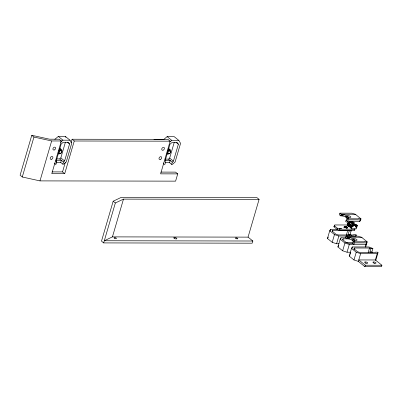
<?xml version="1.0" encoding="UTF-8"?>
<svg xmlns="http://www.w3.org/2000/svg" width="402" height="402" viewBox="0 0 402 402"><rect width="100%" height="100%" fill="white"/><g stroke="black" fill="none" stroke-linecap="round" stroke-linejoin="round"><path stroke-width="0.6" d="M349.057 226.019L349.594 223.522L349.187 223.824L348.338 226.718M350.876 227.557C349.509 226.321 350.996 229.738 351.554 225.105L350.956 225.18L350.242 227.562M349.132 226.145L348.715 225.904M71.043 142.8L72.084 139.238L74.264 140.996L64.707 173.674L51.793 173.654L61.345 140.976L59.169 139.213L49.481 139.192L31.778 135.293L20.1 175.232L22.276 176.996L39.979 180.895L175.599 181.146L177.719 173.885L175.543 172.121L160.875 172.096M22.276 176.996L33.954 137.057L31.778 135.293M39.979 180.895L51.657 140.956L61.345 140.976M54.833 139.358L58.31 136.424L65.35 136.434L69.993 140.197L71.752 143.147L66.29 161.81L63.697 164.162L62.838 164.162L63.476 161.986L64.601 160.966L69.551 144.042L68.556 142.373L63.119 142.363L61.154 144.027L56.205 160.951L56.732 161.971L56.094 164.152L55.24 164.147L54.31 163.398M56.637 158.921L59.702 158.926L60.828 157.906L65.431 142.152M62.838 164.162L60.752 162.468L61.385 160.292L55.868 160.282M64.707 173.674L62.531 171.915L65.31 162.408M248.054 237.13L259.094 199.372L256.918 197.608L121.303 197.357L113.173 201.211L101.495 241.15L103.671 242.914L252.205 243.19L252.843 241.009L248.054 237.13L112.434 236.884L104.309 240.738L252.843 241.009M103.671 242.914L115.349 202.975L123.479 199.121L259.094 199.372M112.434 236.884L123.479 199.121M72.084 139.238L167.986 139.414L170.162 141.177L160.609 173.855L177.719 173.885M165.453 159.122L168.518 159.127L169.644 158.107L174.247 142.353M153.966 139.544L163.649 139.559L167.126 136.625L174.166 136.635L178.81 140.398L180.568 143.343L175.106 162.011L172.513 164.363L171.654 164.363L169.569 162.669L170.202 160.493L165.297 160.483M171.654 164.363L172.292 162.187L173.418 161.167L178.367 144.243L177.372 142.574L171.935 142.564L169.971 144.228L165.021 161.147L165.549 162.172L164.91 164.353L164.056 164.348L163.328 162.931M339.042 243.768L336.585 243.763L332.208 242.331L327.459 238.492L329.73 230.738L330.58 229.316L337.343 229.326M330.057 231.105L330.58 229.316M332.353 231.522L332.69 230.376L347.735 230.401L349.202 230.854L351.137 230.859L350.122 234.346L351.484 235.446M354.353 230.356L354.961 228.864L354.353 230.356L339.564 230.331L337.404 229.622L333.921 226.803L334.675 224.959L347.614 224.984M343.258 215.683L340.75 215.678A4.226 1.472 16.3 0 1 346.268 217.417L346.846 216.09L348.062 217.075A4.226 1.472 16.3 0 1 346.836 218.809L346.358 220.442L347.66 221.497L359.695 221.522L360.509 220.482L360.986 218.849L355.288 214.231L351.906 213.191L339.871 213.166L339.394 214.799L340.7 215.859L343.207 215.864M332.208 242.331L334.474 234.582L329.73 230.738M340.7 215.859L341.177 214.226L339.871 213.166M337.404 229.622L337.735 228.482L334.253 225.663M339.564 230.331L339.901 229.19L354.69 229.215M336.585 243.763L338.851 236.014L355.448 236.044L356.262 235.009L355.685 234.537L353.745 234.537L353.393 234.984L338.348 234.959L335.871 234.145L332.208 231.18L332.69 230.376M350.72 252.23L347.032 252.225L342.655 250.793L337.906 246.949L340.172 239.2L341.027 237.778L346.559 237.788M343.941 227.517C343.64 225.316 347.71 226.457 347.413 227.768C346.474 228.115 343.76 227.537 344.278 226.376M340.504 239.567L341.027 237.778M344.112 227.467L344.444 226.326M344.318 227.442L344.65 226.301M344.559 227.437L344.891 226.296M345.157 226.311L344.826 227.452L346.75 228.1L347.082 226.959M347.911 218.804A4.226 1.472 16.3 0 0 347.64 218.527L347.911 216.954L346.695 215.964A4.226 1.472 16.3 0 0 341.177 214.226L352.464 214.246L353.926 214.698L355.865 214.703M345.112 227.492L345.444 226.351M345.403 227.552L345.74 226.411M345.705 227.632L346.037 226.492M347.66 221.497L348.142 219.864L346.836 218.809L358.122 218.829L358.473 218.376L360.408 218.381M345.996 227.733L346.328 226.592M346.273 227.844L346.604 226.703M342.8 239.979L343.137 238.833L349.403 238.848M349.594 223.522L348.886 225.954L347.112 225.351L347.7 223.336L348.931 222.668L349.368 223.02L348.886 225.954L351.534 228.07M346.529 227.969L346.861 226.828M347.549 225.703L348.137 223.688L349.368 223.02L348.579 225.708M346.936 228.23L347.273 227.095M347.082 228.366L347.418 227.225M349.449 222.095L349.318 222.532L349.755 222.884L349.881 222.452L352.464 222.457L352.031 222.1L349.162 221.869L353.041 221.874L354.408 222.984L354.283 223.422L352.087 223.417M348.72 226.326C350.378 218.271 349.082 232.115 350.685 224.401L350.087 224.477L349.373 226.859M346.072 236.15L345.589 237.783L346.896 238.843L347.373 237.21L346.072 236.15L358.102 236.175L361.483 237.215L367.187 241.833L365.664 247.044M346.228 235.557L347.735 230.401M342.655 250.793L344.921 243.039L340.172 239.2M349.594 227.035C350.182 223.949 351.142 223.105 350.614 227.346M350.469 224.226C350.921 225.442 348.489 226.939 350.006 226.854M347.851 235.466L349.202 230.854M351.901 222.537L352.031 222.1M350.464 227.738L351.338 224.929M351.423 228.844L352.011 226.823L353.242 226.155L352.805 225.803L351.574 226.472L350.986 228.487L351.423 228.844L356.328 228.849L356.87 226.999L355.363 226.768M351.117 228.266L351.825 225.884L352.423 225.813L351.78 225.999M351.78 227.095L352.207 225.638M352.75 223.889L352.856 223.527L352.971 224.065M352.755 224.778L355.338 224.783L355.775 225.135L353.192 225.13L353.062 225.562L352.629 225.21L352.755 224.778L349.881 222.452M353.107 224.683L353.232 224.251L351.665 222.979L354.408 222.984M353.624 224.592L353.73 224.231L353.946 224.406L352.881 224.406M353.242 226.155L353.474 225.356L353.192 225.13M347.032 252.225L349.298 244.471L365.895 244.506L366.709 243.466M355.338 224.783L355.212 225.215L352.629 225.21M355.85 224.688L355.976 224.256L352.665 224.231M355.976 224.256L357.348 225.366L357.041 226.416L355.529 226.185L355.644 226.994L356.87 226.999M356.328 227.668L356.589 226.768M356.76 226.19L356.936 225.572M381.9 265.255L365.302 265.225L358.77 259.938L375.373 259.968L381.9 265.255L381.473 266.707L364.875 266.677L358.348 261.39L353.971 259.958L349.222 256.114L351.494 248.366L352.343 246.939L368.941 246.974L372.9 248.481L371.885 251.969L372.79 252.707M354.112 241.788A4.226 1.472 16.3 0 0 353.84 241.512L354.112 239.939L353.046 239.074L352.469 240.401A4.226 1.472 16.3 0 0 346.951 238.662L349.459 238.667M359.695 221.522L360.172 219.884L360.986 218.849M350.253 254.094L350.775 252.305M351.82 248.727L352.343 246.939M355.911 236.2L356.262 235.009M366.609 241.366L364.669 241.361L364.318 241.813L353.031 241.793L354.338 242.848L353.861 244.481L352.554 243.426L353.031 241.793A4.226 1.472 16.3 0 0 354.262 240.059L352.896 238.949A4.226 1.472 16.3 0 0 347.373 237.21L358.659 237.23L360.127 237.682L362.061 237.682M353.951 249.717L354.453 247.999L369.498 248.029L370.966 248.481L372.9 248.481M353.971 259.958L356.237 252.205L351.494 248.366M358.348 261.39L360.614 253.637L377.212 253.667L378.026 252.632L377.448 252.165L375.508 252.16L375.156 252.612L360.112 252.582L357.634 251.773L353.971 248.808L354.453 247.999M365.197 246.888L366.373 242.868L367.187 241.833M368.162 252.607L369.498 248.029M364.875 266.677L365.302 265.225M370.855 252.702L369.946 251.964L370.966 248.481M375.373 259.968L377.212 253.667M375.759 260.385L378.026 252.632M351.172 228.145C351.71 227.954 352.147 224.547 350.911 225.291M333.921 226.803L334.343 226.1M327.459 238.492L328.313 237.064M337.906 246.949L338.76 245.527M343.137 238.833L342.655 239.642L346.313 242.607L348.795 243.416L353.182 243.426M349.222 256.114L350.077 254.692M60.35 142.388L62.958 140.187L69.993 140.197M170.036 141.856L171.775 140.388L178.81 140.398M349.338 223.628L349.604 223.763M74.264 140.996L170.162 141.177M56.461 162.463L60.752 162.468M165.277 162.664L169.569 162.669M52.074 171.895L62.531 171.915M348.142 219.864L360.172 219.884M347.112 225.351L348.951 225.356M353.474 225.356L357.348 225.366M355.815 226.416L357.041 226.416M350.775 230.537L350.454 230.537L350.991 230.713M350.122 234.346L348.182 234.341L349.544 235.446M345.549 242.501L352.328 242.517M354.338 242.848L366.373 242.868M369.946 251.964L371.885 251.969M33.954 137.057L51.657 140.956M337.735 228.482L339.901 229.19M334.474 234.582L338.851 236.014M344.921 243.039L349.298 244.471M356.237 252.205L360.614 253.637M347.489 218.407L345.278 216.427M353.685 241.391L351.856 239.783M349.494 223.537L349.76 223.703M350.363 224.241L350.634 224.406M351.232 224.949L351.504 225.11M352.102 225.653L352.373 225.813M350.207 224.331L350.474 224.472M351.343 225.175L351.077 225.035L351.253 225.256M351.951 225.743L352.217 225.879M349.293 223.668L349.509 223.844L349.253 223.718M347.7 223.336L348.137 223.688M351.574 226.472L352.011 226.823M350.559 230.391L351.137 230.859M176.006 142.333L178.367 144.243M167.126 136.625L171.775 140.388M169.644 158.107L173.418 161.167M168.518 159.127L172.292 162.187M67.189 142.132L69.551 144.042M58.31 136.424L62.958 140.187M60.828 157.906L64.601 160.966M113.173 201.211L115.349 202.975M59.702 158.926L63.476 161.986M55.898 161.292L56.732 161.971M65.35 136.434L65.933 137.419M54.752 163.202L55.24 164.147M59.28 149.469A2.638 1.899 -51 0 1 61.848 151.529M61.591 152.142A2.638 1.899 -51 0 1 58.079 153.579M58.823 150.795A1.623 1.166 -51 0 1 61.069 150.8M59.31 152.986A1.623 1.166 -51 0 1 58.516 152.554M59.948 148.423A2.638 1.899 -51 0 1 60.908 149.529M168.096 149.67A2.638 1.899 -51 0 1 170.388 149.845A2.638 1.899 -51 0 1 170.408 152.343M169.554 153.408A2.638 1.899 -51 0 1 166.895 153.78M167.935 150.695A1.623 1.166 -51 0 1 169.915 151.353M168.126 153.187A1.623 1.166 -51 0 1 167.217 152.453M168.242 148.539A2.638 1.899 -51 0 1 169.724 149.73M365.654 263.431A1.613 0.563 16.3 0 1 366.061 263.546M373.955 263.446A1.613 0.563 16.3 0 1 374.357 263.561M353.82 241.396A2.02 0.703 16.3 0 1 352.765 240.336M349.042 221.552A2.02 0.703 16.3 0 1 348.655 222.427A2.02 0.703 16.3 0 1 346.027 221.703A2.02 0.703 16.3 0 1 345.961 220.698M348.102 218.598A2.02 0.703 16.3 0 1 346.564 217.351M346.891 220.241A4.226 1.472 16.3 0 1 346.408 220.261M340.102 228.527L339.419 228.341L340.102 228.527M341.398 228.532L340.71 228.346L341.398 228.532M348.047 216.959L346.956 216.08A2.02 0.703 16.3 0 1 349.102 215.849A2.02 0.703 16.3 0 1 350.77 217.201A2.02 0.703 16.3 0 1 348.047 216.959M354.242 239.944L353.157 239.064A2.02 0.703 16.3 0 1 355.303 238.833A2.02 0.703 16.3 0 1 356.971 240.185A2.02 0.703 16.3 0 1 354.242 239.944M235.894 238.476A1.211 0.422 16.3 0 0 237.808 238.718A1.211 0.422 16.3 0 0 236.281 237.833A1.211 0.422 16.3 0 0 235.894 238.476M114.485 238.25A1.211 0.422 16.3 0 0 116.399 238.492A1.211 0.422 16.3 0 0 114.871 237.607A1.211 0.422 16.3 0 0 114.485 238.25M174.287 238.411A1.613 0.563 16.3 0 0 176.84 238.728A1.613 0.563 16.3 0 0 174.805 237.547A1.613 0.563 16.3 0 0 174.287 238.411M160.287 159.524A1.613 1.161 -51 0 0 161.574 157.097A1.613 1.161 -51 0 0 159.222 157.745A1.613 1.161 -51 0 0 160.287 159.524M163.016 150.192A1.613 1.161 -51 0 0 164.302 147.765A1.613 1.161 -51 0 0 161.951 148.413A1.613 1.161 -51 0 0 163.016 150.192M54.2 149.991A1.613 1.161 -51 0 0 55.486 147.564A1.613 1.161 -51 0 0 53.134 148.212A1.613 1.161 -51 0 0 54.2 149.991M51.466 159.323A1.613 1.161 -51 0 0 52.757 156.896A1.613 1.161 -51 0 0 50.406 157.544A1.613 1.161 -51 0 0 51.466 159.323M60.395 153.534A1.623 1.166 -51 0 0 61.692 151.097A1.623 1.166 -51 0 0 59.33 151.745A1.623 1.166 -51 0 0 60.395 153.534M169.212 153.735A1.623 1.166 -51 0 0 170.508 151.298A1.623 1.166 -51 0 0 168.147 151.946A1.623 1.166 -51 0 0 169.212 153.735M365.162 262.767A1.613 0.563 16.3 0 0 367.714 263.089A1.613 0.563 16.3 0 0 365.679 261.908A1.613 0.563 16.3 0 0 365.162 262.767M373.463 262.782A1.613 0.563 16.3 0 0 376.016 263.104A1.613 0.563 16.3 0 0 373.981 261.923A1.613 0.563 16.3 0 0 373.463 262.782"/></g></svg>
